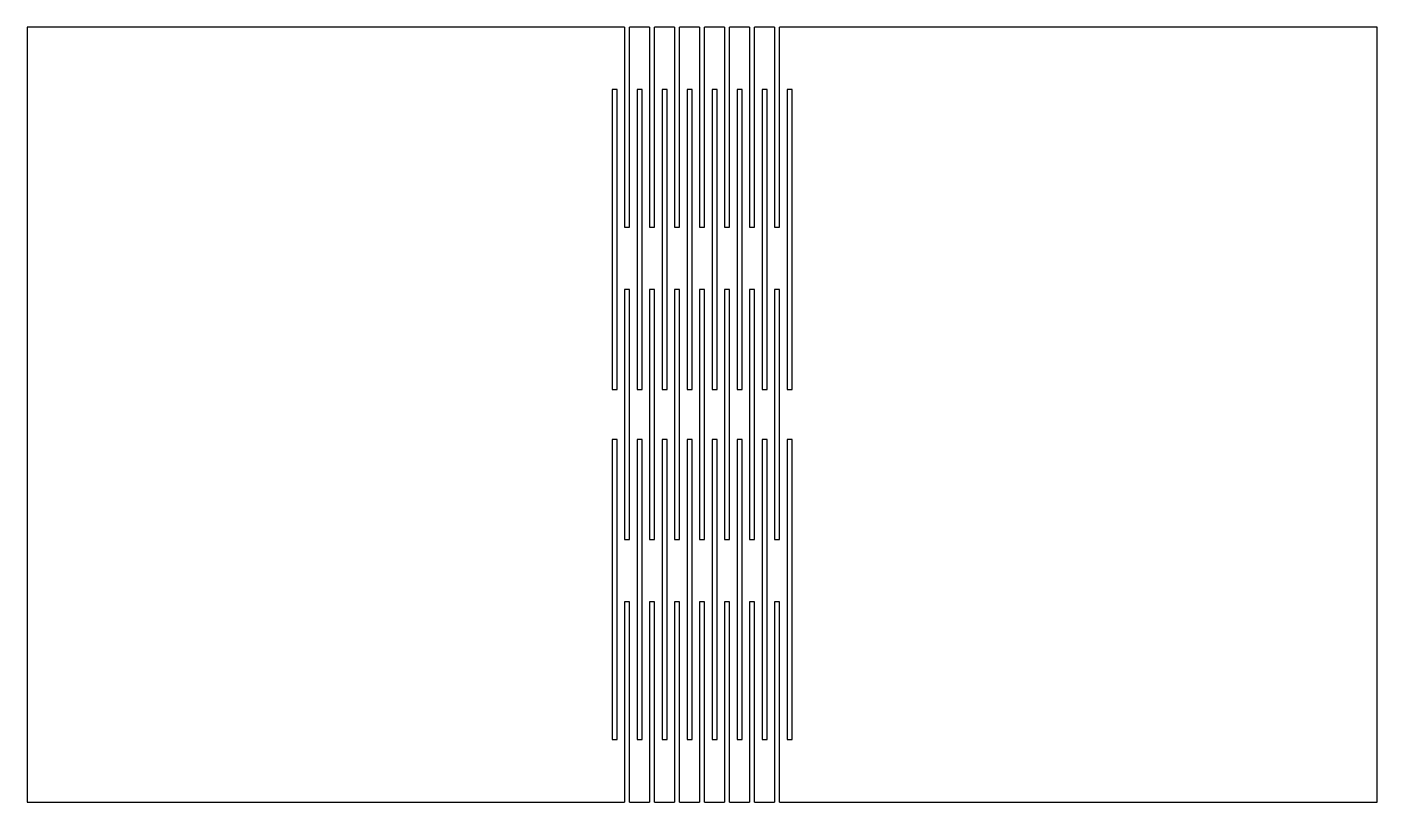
# Model space of a CAD drawing. Header units: millimetres. Extents: x -135 to 135, y 0 to 155.
import ezdxf

# ---------------------------------------------------------------- set-up
doc = ezdxf.new("R2010")
doc.units = ezdxf.units.MM

msp = doc.modelspace()

# ---------------------------------------------------------------- linework, layer by layer
at = {"color": 7, "linetype": 'Continuous', "lineweight": 25}
for p, q in [((-135, 155), (-135, 0)), ((-15.5, 155), (-135, 155)), ((-15.5, 155), (-15.5, 115)), ((-14.5, 115), (-14.5, 155)), ((-10.5, 155), (-14.5, 155)), ((-10.5, 155), (-10.5, 115)), ((-9.5, 115), (-9.5, 155)), ((-5.5, 155), (-9.5, 155)), ((-5.5, 155), (-5.5, 115)), ((-4.5, 115), (-4.5, 155)), ((-0.5, 155), (-4.5, 155)), ((-0.5, 155), (-0.5, 115)), ((0.5, 115), (0.5, 155)), ((4.5, 155), (0.5, 155)), ((4.5, 155), (4.5, 115)), ((5.5, 115), (5.5, 155)), ((9.5, 155), (5.5, 155)), ((9.5, 155), (9.5, 115)), ((10.5, 115), (10.5, 155)), ((14.5, 155), (10.5, 155)), ((14.5, 155), (14.5, 115)), ((15.5, 115), (15.5, 155)), ((135, 155), (15.5, 155)), ((135, 0), (135, 155)), ((-17, 142.5), (-18, 142.5)), ((-18, 142.5), (-18, 82.5)), ((-17, 82.5), (-17, 142.5)), ((-12, 142.5), (-13, 142.5)), ((-13, 142.5), (-13, 82.5)), ((-12, 82.5), (-12, 142.5)), ((-7, 142.5), (-8, 142.5)), ((-8, 142.5), (-8, 82.5)), ((-7, 82.5), (-7, 142.5)), ((-2, 142.5), (-3, 142.5)), ((-3, 142.5), (-3, 82.5)), ((-2, 82.5), (-2, 142.5)), ((3, 142.5), (2, 142.5)), ((2, 142.5), (2, 82.5)), ((3, 82.5), (3, 142.5)), ((8, 142.5), (7, 142.5)), ((7, 142.5), (7, 82.5)), ((8, 82.5), (8, 142.5)), ((13, 142.5), (12, 142.5)), ((12, 142.5), (12, 82.5)), ((13, 82.5), (13, 142.5)), ((18, 142.5), (17, 142.5)), ((17, 142.5), (17, 82.5)), ((18, 82.5), (18, 142.5)), ((-15.5, 115), (-14.5, 115)), ((-10.5, 115), (-9.5, 115)), ((-5.5, 115), (-4.5, 115)), ((-0.5, 115), (0.5, 115)), ((4.5, 115), (5.5, 115)), ((9.5, 115), (10.5, 115)), ((14.5, 115), (15.5, 115)), ((-14.5, 102.5), (-15.5, 102.5)), ((-15.5, 102.5), (-15.5, 52.5)), ((-14.5, 52.5), (-14.5, 102.5)), ((-9.5, 102.5), (-10.5, 102.5)), ((-10.5, 102.5), (-10.5, 52.5)), ((-9.5, 52.5), (-9.5, 102.5)), ((-4.5, 102.5), (-5.5, 102.5)), ((-5.5, 102.5), (-5.5, 52.5)), ((-4.5, 52.5), (-4.5, 102.5)), ((-0.5, 102.5), (-0.5, 52.5)), ((0.5, 102.5), (-0.5, 102.5)), ((0.5, 52.5), (0.5, 102.5)), ((5.5, 102.5), (4.5, 102.5)), ((4.5, 102.5), (4.5, 52.5)), ((5.5, 52.5), (5.5, 102.5)), ((10.5, 102.5), (9.5, 102.5)), ((9.5, 102.5), (9.5, 52.5)), ((10.5, 52.5), (10.5, 102.5)), ((15.5, 102.5), (14.5, 102.5)), ((14.5, 102.5), (14.5, 52.5)), ((15.5, 52.5), (15.5, 102.5)), ((-18, 82.5), (-17, 82.5)), ((-13, 82.5), (-12, 82.5)), ((-8, 82.5), (-7, 82.5)), ((-3, 82.5), (-2, 82.5)), ((2, 82.5), (3, 82.5)), ((7, 82.5), (8, 82.5)), ((12, 82.5), (13, 82.5)), ((17, 82.5), (18, 82.5)), ((-18, 72.5), (-18, 12.5)), ((-17, 72.5), (-18, 72.5)), ((-17, 12.5), (-17, 72.5)), ((-13, 72.5), (-13, 12.5)), ((-12, 72.5), (-13, 72.5)), ((-12, 12.5), (-12, 72.5)), ((-8, 72.5), (-8, 12.5)), ((-7, 72.5), (-8, 72.5)), ((-7, 12.5), (-7, 72.5)), ((-3, 72.5), (-3, 12.5)), ((-2, 72.5), (-3, 72.5)), ((-2, 12.5), (-2, 72.5)), ((2, 72.5), (2, 12.5)), ((3, 72.5), (2, 72.5)), ((3, 12.5), (3, 72.5)), ((7, 72.5), (7, 12.5)), ((8, 72.5), (7, 72.5)), ((8, 12.5), (8, 72.5)), ((12, 72.5), (12, 12.5)), ((13, 72.5), (12, 72.5)), ((13, 12.5), (13, 72.5)), ((17, 72.5), (17, 12.5)), ((18, 72.5), (17, 72.5)), ((18, 12.5), (18, 72.5)), ((-15.5, 52.5), (-14.5, 52.5)), ((-10.5, 52.5), (-9.5, 52.5)), ((-5.5, 52.5), (-4.5, 52.5)), ((-0.5, 52.5), (0.5, 52.5)), ((4.5, 52.5), (5.5, 52.5)), ((9.5, 52.5), (10.5, 52.5)), ((14.5, 52.5), (15.5, 52.5)), ((-14.5, 40), (-15.5, 40)), ((-15.5, 40), (-15.5, 0)), ((-14.5, 0), (-14.5, 40)), ((-9.5, 40), (-10.5, 40)), ((-10.5, 40), (-10.5, 0)), ((-9.5, 0), (-9.5, 40)), ((-4.5, 40), (-5.5, 40)), ((-5.5, 40), (-5.5, 0)), ((-4.5, 0), (-4.5, 40)), ((0.5, 40), (-0.5, 40)), ((-0.5, 40), (-0.5, 0)), ((0.5, 0), (0.5, 40)), ((5.5, 40), (4.5, 40)), ((4.5, 40), (4.5, 0)), ((5.5, 0), (5.5, 40)), ((10.5, 40), (9.5, 40)), ((9.5, 40), (9.5, 0)), ((10.5, 0), (10.5, 40)), ((15.5, 40), (14.5, 40)), ((14.5, 40), (14.5, 0)), ((15.5, 0), (15.5, 40)), ((-18, 12.5), (-17, 12.5)), ((-13, 12.5), (-12, 12.5)), ((-8, 12.5), (-7, 12.5)), ((-3, 12.5), (-2, 12.5)), ((2, 12.5), (3, 12.5)), ((7, 12.5), (8, 12.5)), ((12, 12.5), (13, 12.5)), ((17, 12.5), (18, 12.5)), ((-135, 0), (-15.5, 0)), ((-14.5, 0), (-10.5, 0)), ((-9.5, 0), (-5.5, 0)), ((-4.5, 0), (-0.5, 0)), ((0.5, 0), (4.5, 0)), ((5.5, 0), (9.5, 0)), ((10.5, 0), (14.5, 0)), ((15.5, 0), (135, 0))]:
    msp.add_line(p, q, dxfattribs=at)

doc.saveas('drawing.dxf')
